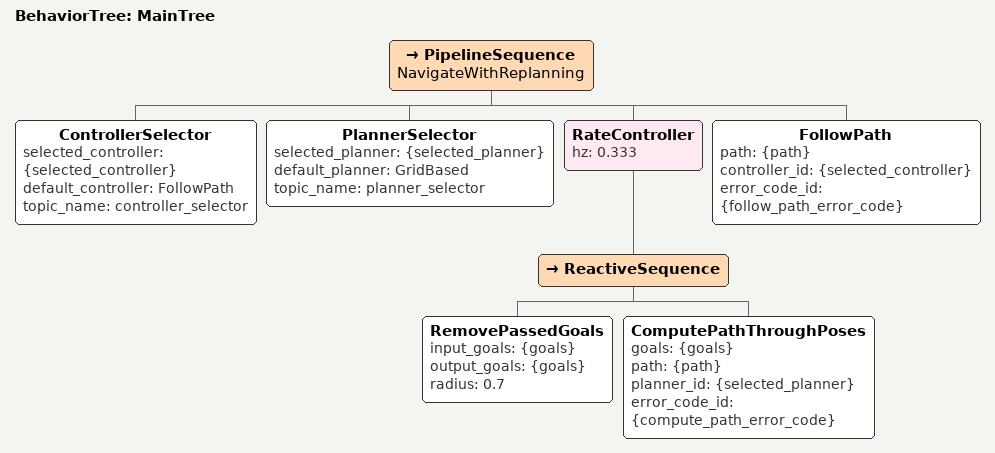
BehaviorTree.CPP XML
<!-- Navigate through poses without movement recovery actions. -->
<root BTCPP_format="4" main_tree_to_execute="MainTree">
  <BehaviorTree ID="MainTree">
    <PipelineSequence name="NavigateWithReplanning">
      <ControllerSelector selected_controller="{selected_controller}" default_controller="FollowPath" topic_name="controller_selector"/>
      <PlannerSelector selected_planner="{selected_planner}" default_planner="GridBased" topic_name="planner_selector"/>
      <RateController hz="0.333">
        <ReactiveSequence>
          <RemovePassedGoals input_goals="{goals}" output_goals="{goals}" radius="0.7"/>
          <ComputePathThroughPoses goals="{goals}" path="{path}" planner_id="{selected_planner}" error_code_id="{compute_path_error_code}"/>
        </ReactiveSequence>
      </RateController>
      <FollowPath path="{path}" controller_id="{selected_controller}" error_code_id="{follow_path_error_code}"/>
    </PipelineSequence>
  </BehaviorTree>
</root>
